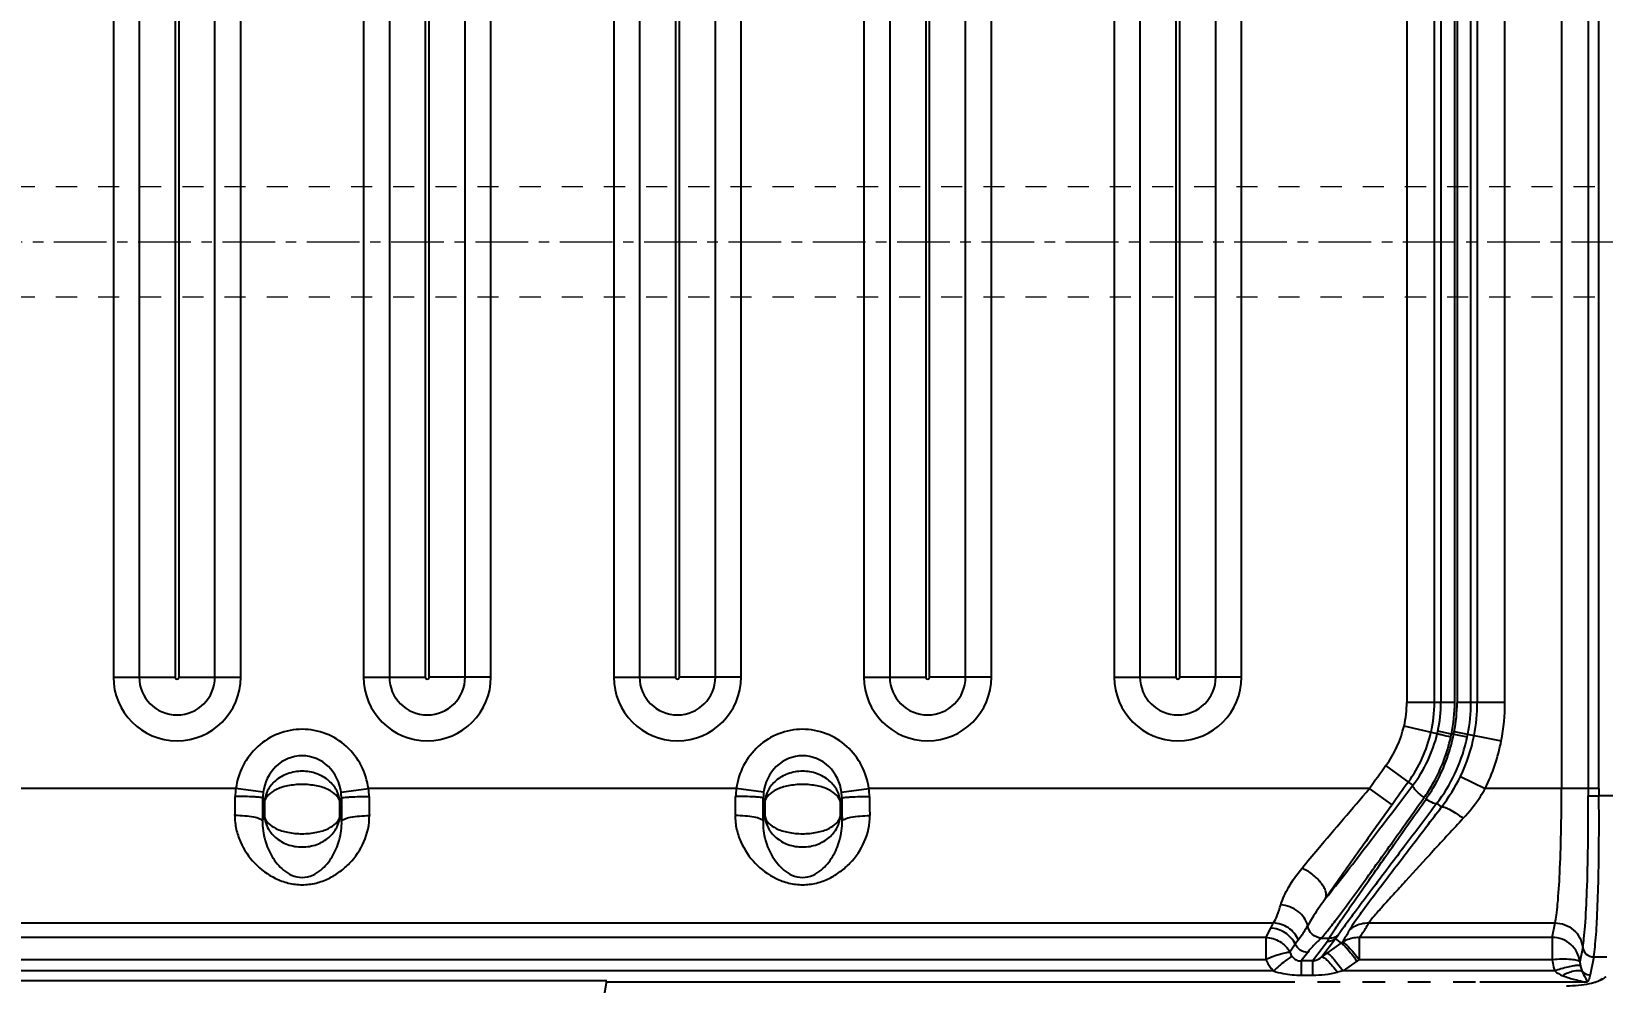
# Model space of a CAD drawing. Header units: millimetres. Extents: x 1572 to 4063, y -10865 to -3081.
# Drawn here: x 2668.5 to 2782.1, y -5954.5 to -5885.8 of the extents above; entities that cross this region are included whole.
import ezdxf

# ---------------------------------------------------------------- set-up
doc = ezdxf.new("R2010")
doc.units = ezdxf.units.MM
doc.header["$LTSCALE"] = 16.335
doc.header["$PDMODE"] = 3
doc.header["$PDSIZE"] = 0.3125
doc.linetypes.add('CENTER', pattern=[0.6, 0.375, -0.075, 0.075, -0.075])
doc.linetypes.add('HIDDEN', pattern=[0.2, 0.1, -0.1])
doc.layers.get('0').update_dxf_attribs({"linetype": 'CONTINUOUS'})
doc.layers.get('Defpoints').update_dxf_attribs({"linetype": 'CONTINUOUS'})
doc.layers.add('cool', color=153, linetype='HIDDEN', lineweight=9)
doc.layers.add('DEFAULT_2', color=8, linetype='HIDDEN')
doc.styles.get("Standard").update_dxf_attribs({"font": 'txt', "width": 0.8})
doc.dimstyles.new('ISO-25', dxfattribs={"dimtxt": 8, "dimasz": 6, "dimexe": 0, "dimexo": 0, "dimgap": 0, "dimtad": 1, "dimdsep": 46, "dimtxsty": 'Standard', "dimcen": 0, "dimclrd": 4, "dimclre": 4, "dimclrt": 6, "dimazin": 0, "dimtfac": 1, "dimtofl": 0, "dimtmove": 0, "dimatfit": 3, "dimfxl": 1, "dimarcsym": 0})

# ---------------------------------------------------------------- blocks, each defined once
blk = doc.blocks.new('147')
at = {"layer": 'cool', "ltscale": 0.932966}
for p, q in [((229.57, -3849.57), (-211.77, -3849.57)), ((229.57, -3857.57), (-211.77, -3857.57))]:
    blk.add_line(p, q, dxfattribs=at)
at = {"layer": 'cool', "color": 1, "linetype": 'CENTER', "ltscale": 0.621977}
blk.add_line((243.9, -3853.57), (-226.1, -3853.57), dxfattribs=at)
blk = doc.blocks.new('*D194')
at = {"color": 4, "lineweight": -2, "transparency": 16777216}
for p, q in [((2642.11, -5964.99), (2832.46, -5964.99)), ((2832.46, -5964.99), (2844.46, -5966.99)), ((2844.46, -5966.99), (2866.86, -5966.99))]:
    blk.add_line(p, q, dxfattribs=at)
at = {"layer": 'Defpoints', "color": 0, "transparency": 16777216}
for p in [(2615.71, -5857.99), (2642.11, -5964.99), (2856.46, -5966.99)]:
    blk.add_point(p, dxfattribs=at)
at = {"color": 6, "transparency": 16777216, "insert": (2861.66, -5963.99), "char_height": 6, "attachment_point": 5}
blk.add_mtext('107', dxfattribs=at)
blk = doc.blocks.new('*D195')
at = {"color": 4, "lineweight": -2, "transparency": 16777216}
blk.add_line((2802.82, -5982.99), (2867.66, -5982.99), dxfattribs=at)
at = {"layer": 'Defpoints', "color": 0, "transparency": 16777216}
for p in [(2615.71, -5857.99), (2802.82, -5982.99), (2856.46, -5982.99)]:
    blk.add_point(p, dxfattribs=at)
at = {"color": 6, "transparency": 16777216, "insert": (2862.06, -5979.99), "char_height": 6, "attachment_point": 5}
blk.add_mtext('125', dxfattribs=at)
blk = doc.blocks.new('*D196')
at = {"color": 4, "lineweight": -2, "transparency": 16777216}
blk.add_line((2829.51, -6017.99), (2866.86, -6017.99), dxfattribs=at)
at = {"layer": 'Defpoints', "color": 0, "transparency": 16777216}
for p in [(2615.71, -5857.99), (2829.51, -6017.99), (2856.46, -6017.99)]:
    blk.add_point(p, dxfattribs=at)
at = {"color": 6, "transparency": 16777216, "insert": (2861.66, -6014.99), "char_height": 6, "attachment_point": 5}
blk.add_mtext('160', dxfattribs=at)
blk = doc.blocks.new('*D199')
at = {"color": 4, "lineweight": -2, "transparency": 16777216}
blk.add_line((2697.71, -5969.39), (2697.71, -6061.81), dxfattribs=at)
at = {"layer": 'Defpoints', "color": 0, "transparency": 16777216}
for p in [(2615.71, -5857.99), (2697.71, -5969.39), (2697.71, -6053.81)]:
    blk.add_point(p, dxfattribs=at)
at = {"color": 6, "transparency": 16777216, "insert": (2694.71, -6057.81), "char_height": 6, "attachment_point": 5, "rotation": 90}
blk.add_mtext('82', dxfattribs=at)
blk = doc.blocks.new('*D200')
at = {"color": 4, "lineweight": -2, "transparency": 16777216}
blk.add_line((2765.71, -5967.89), (2765.71, -6064.21), dxfattribs=at)
at = {"layer": 'Defpoints', "color": 0, "transparency": 16777216}
for p in [(2615.71, -5857.99), (2765.71, -5967.89), (2765.71, -6053.81)]:
    blk.add_point(p, dxfattribs=at)
at = {"color": 6, "transparency": 16777216, "insert": (2762.71, -6059.01), "char_height": 6, "attachment_point": 5, "rotation": 90}
blk.add_mtext('150', dxfattribs=at)
blk = doc.blocks.new('*D201')
at = {"color": 4, "lineweight": -2, "transparency": 16777216}
blk.add_line((2820.71, -6014.88), (2820.71, -6065.81), dxfattribs=at)
at = {"layer": 'Defpoints', "color": 0, "transparency": 16777216}
for p in [(2615.71, -5857.99), (2820.71, -6014.88), (2820.71, -6053.81)]:
    blk.add_point(p, dxfattribs=at)
at = {"color": 6, "transparency": 16777216, "insert": (2817.71, -6059.81), "char_height": 6, "attachment_point": 5, "rotation": 90}
blk.add_mtext('205', dxfattribs=at)
blk = doc.blocks.new('*D267')
at = {"color": 4, "lineweight": -2, "transparency": 16777216}
for p, q in [((2832.78, -5963.49), (2844.78, -5957.64)), ((2844.78, -5957.64), (2873.58, -5957.64)), ((2770.11, -5963.49), (2832.78, -5963.49))]:
    blk.add_line(p, q, dxfattribs=at)
at = {"layer": 'Defpoints', "color": 0, "transparency": 16777216}
for p in [(2615.71, -5857.99), (2856.78, -5957.64), (2770.11, -5963.49)]:
    blk.add_point(p, dxfattribs=at)
at = {"color": 6, "transparency": 16777216, "insert": (2865.18, -5954.64), "char_height": 6, "attachment_point": 5}
blk.add_mtext('105.5', dxfattribs=at)
blk = doc.blocks.new('*D284')
at = {"color": 4, "lineweight": -2, "transparency": 16777216}
blk.add_line((2827.31, -5900.99), (2864.46, -5900.99), dxfattribs=at)
at = {"layer": 'Defpoints', "color": 0, "transparency": 16777216}
for p in [(2615.71, -5857.99), (2827.31, -5900.99), (2856.46, -5900.99)]:
    blk.add_point(p, dxfattribs=at)
at = {"color": 6, "transparency": 16777216, "insert": (2860.46, -5897.99), "char_height": 6, "attachment_point": 5}
blk.add_mtext('43', dxfattribs=at)
blk = doc.blocks.new('*D285')
at = {"color": 4, "lineweight": -2, "transparency": 16777216}
blk.add_line((2796.61, -5927.99), (2863.66, -5927.99), dxfattribs=at)
at = {"layer": 'Defpoints', "color": 0, "transparency": 16777216}
for p in [(2615.71, -5857.99), (2796.61, -5927.99), (2856.46, -5927.99)]:
    blk.add_point(p, dxfattribs=at)
at = {"color": 6, "transparency": 16777216, "insert": (2860.06, -5924.99), "char_height": 6, "attachment_point": 5}
blk.add_mtext('70', dxfattribs=at)
blk = doc.blocks.new('*D286')
at = {"color": 4, "lineweight": -2, "transparency": 16777216}
for p, q in [((2792.21, -5887.39), (2792.21, -6029.81)), ((2792.21, -6029.81), (2793.71, -6041.81)), ((2793.71, -6041.81), (2793.71, -6071.41))]:
    blk.add_line(p, q, dxfattribs=at)
at = {"layer": 'Defpoints', "color": 0, "transparency": 16777216}
for p in [(2615.71, -5857.99), (2792.21, -5887.39), (2793.71, -6053.81)]:
    blk.add_point(p, dxfattribs=at)
at = {"color": 6, "transparency": 16777216, "insert": (2790.71, -6062.61), "char_height": 6, "attachment_point": 5, "rotation": 90}
blk.add_mtext('176.5', dxfattribs=at)

msp = doc.modelspace()

# ---------------------------------------------------------------- linework, layer by layer
at = {"color": 7, "linetype": 'Continuous'}
for p, q in [((2674.415, -5788.732), (2674.415, -5932.447)), ((2676.279, -5788.732), (2676.279, -5932.447)), ((2678.877, -5788.732), (2678.877, -5932.447)), ((2679.164, -5932.447), (2679.164, -5788.732)), ((2681.762, -5932.447), (2681.762, -5788.732)), ((2683.627, -5932.447), (2683.627, -5788.732)), ((2692.505, -5788.732), (2692.505, -5932.447)), ((2694.369, -5788.732), (2694.369, -5932.447)), ((2696.967, -5788.732), (2696.967, -5932.447)), ((2697.254, -5932.447), (2697.254, -5788.732)), ((2699.852, -5932.447), (2699.852, -5788.732)), ((2701.717, -5932.447), (2701.717, -5788.732)), ((2710.595, -5788.732), (2710.595, -5932.447)), ((2712.459, -5788.732), (2712.459, -5932.447)), ((2715.057, -5788.732), (2715.057, -5932.447)), ((2715.344, -5932.447), (2715.344, -5788.732)), ((2717.942, -5932.447), (2717.942, -5788.732)), ((2719.807, -5932.447), (2719.807, -5788.732)), ((2728.685, -5788.732), (2728.685, -5932.447)), ((2730.549, -5788.732), (2730.549, -5932.447)), ((2733.147, -5788.732), (2733.147, -5932.447)), ((2733.434, -5932.447), (2733.434, -5788.732)), ((2736.032, -5932.447), (2736.032, -5788.732)), ((2737.897, -5932.447), (2737.897, -5788.732)), ((2746.775, -5788.732), (2746.775, -5932.447)), ((2748.639, -5788.732), (2748.639, -5932.447)), ((2751.237, -5788.732), (2751.237, -5932.447)), ((2751.524, -5932.447), (2751.524, -5788.732)), ((2754.122, -5932.447), (2754.122, -5788.732)), ((2755.987, -5932.447), (2755.987, -5788.732)), ((2779.121, -5792.451), (2779.121, -5940.514)), ((2781.047, -5792.451), (2781.047, -5940.514)), ((2781.818, -5940.514), (2781.818, -5792.451)), ((2767.931, -5793.757), (2767.931, -5934.276)), ((2769.933, -5934.276), (2769.933, -5793.757)), ((2770.396, -5793.757), (2770.396, -5934.276)), ((2771.397, -5934.276), (2771.397, -5793.757)), ((2771.565, -5793.757), (2771.565, -5934.276)), ((2772.566, -5934.276), (2772.566, -5793.757)), ((2773.029, -5793.757), (2773.029, -5934.276)), ((2775.031, -5934.276), (2775.031, -5793.757)), ((2674.415, -5932.447), (2678.877, -5932.447)), ((2679.164, -5932.447), (2683.627, -5932.447)), ((2692.505, -5932.447), (2696.967, -5932.447)), ((2701.717, -5932.447), (2697.254, -5932.447)), ((2710.595, -5932.447), (2715.057, -5932.447)), ((2719.807, -5932.447), (2715.344, -5932.447)), ((2728.685, -5932.447), (2733.147, -5932.447)), ((2737.897, -5932.447), (2733.434, -5932.447)), ((2746.775, -5932.447), (2751.237, -5932.447)), ((2755.987, -5932.447), (2751.524, -5932.447)), ((2771.397, -5934.276), (2767.931, -5934.276)), ((2775.031, -5934.276), (2771.565, -5934.276)), ((2770.132, -5936.551), (2767.732, -5935.989)), ((2771.154, -5936.57), (2770.175, -5936.36)), ((2771.362, -5936.394), (2774.764, -5937.054)), ((2771.326, -5936.57), (2771.154, -5936.57)), ((2771.326, -5936.57), (2772.306, -5936.777)), ((2768.373, -5940.267), (2766.426, -5938.854)), ((2771.806, -5939.635), (2773.605, -5940.514)), ((2683.273, -5940.514), (2656.678, -5940.514)), ((2685.252, -5940.78), (2683.273, -5940.514)), ((2690.88, -5940.78), (2692.858, -5940.514)), ((2719.453, -5940.514), (2692.858, -5940.514)), ((2721.432, -5940.78), (2719.453, -5940.514)), ((2727.06, -5940.78), (2729.038, -5940.514)), ((2765.232, -5940.514), (2729.038, -5940.514)), ((2766.863, -5941.676), (2765.232, -5940.514)), ((2781.818, -5940.514), (2773.605, -5940.514)), ((2781.049, -5941.043), (2781.82, -5941.034)), ((2782.882, -5941.034), (2781.818, -5941.034)), ((2685.334, -5941.474), (2685.229, -5941.19)), ((2685.334, -5941.474), (2685.334, -5942.515)), ((2690.903, -5941.19), (2690.797, -5941.474)), ((2690.797, -5942.515), (2690.797, -5941.474)), ((2721.514, -5941.474), (2721.409, -5941.19)), ((2721.514, -5941.474), (2721.514, -5942.515)), ((2727.083, -5941.19), (2726.977, -5941.474)), ((2726.977, -5942.515), (2726.977, -5941.474)), ((2770.444, -5941.84), (2770.111, -5941.576)), ((2685.21, -5942.848), (2685.334, -5942.515)), ((2690.797, -5942.515), (2690.921, -5942.848)), ((2721.39, -5942.848), (2721.514, -5942.515)), ((2726.977, -5942.515), (2727.101, -5942.848)), ((2473.123, -5950.222), (2758.288, -5950.222)), ((2765.187, -5950.222), (2778.652, -5950.222)), ((2778.448, -5951.266), (2778.652, -5950.222)), ((2757.734, -5951.266), (2473.677, -5951.266)), ((2757.734, -5951.266), (2757.734, -5952.859)), ((2759.868, -5951.762), (2759.487, -5952.341)), ((2760.767, -5952.356), (2760.302, -5952.973)), ((2761.115, -5952.973), (2762.197, -5951.538)), ((2761.742, -5951.315), (2762.341, -5951.315)), ((2762.768, -5951.377), (2761.786, -5952.68)), ((2762.178, -5952.401), (2763.184, -5951.69)), ((2762.768, -5951.377), (2763.184, -5951.69)), ((2778.448, -5951.266), (2764.498, -5951.266)), ((2764.498, -5951.266), (2764.498, -5952.859)), ((2778.448, -5951.266), (2778.448, -5952.859)), ((2780.648, -5951.981), (2780.444, -5953.026)), ((2473.677, -5952.859), (2757.734, -5952.859)), ((2761.115, -5952.973), (2760.302, -5952.973)), ((2760.303, -5952.973), (2760.302, -5953.995)), ((2761.115, -5952.973), (2761.115, -5953.995)), ((2764.327, -5952.986), (2763.321, -5953.697)), ((2764.498, -5952.859), (2778.448, -5952.859)), ((2781.447, -5952.683), (2781.194, -5953.978)), ((2781.447, -5952.683), (2782.387, -5952.683)), ((2758.298, -5953.697), (2473.114, -5953.697)), ((2710.1, -5954.422), (2623.812, -5954.422)), ((2709.07, -5960.267), (2710.1, -5954.422)), ((2710.088, -5954.493), (2758.206, -5954.493)), ((2760.302, -5953.995), (2761.115, -5953.995)), ((2778.627, -5953.697), (2763.321, -5953.697)), ((2773.206, -5954.493), (2780.981, -5954.493))]:
    msp.add_line(p, q, dxfattribs=at)
for centre, radius, start, end in [((2679.021, -5932.447), 4.606, 180, 360), ((2679.021, -5932.447), 2.741, 180, 0), ((2679.021, -5932.447), 0.144, 180, 0), ((2697.111, -5932.447), 4.606, 180, 360), ((2697.111, -5932.447), 2.741, 180, 0), ((2697.111, -5932.447), 0.144, 180, 0), ((2715.201, -5932.447), 4.606, 180, 360), ((2715.201, -5932.447), 2.741, 180, 0), ((2715.201, -5932.447), 0.144, 180, 0), ((2733.291, -5932.447), 4.606, 180, 360), ((2733.291, -5932.447), 2.741, 180, 0), ((2733.291, -5932.447), 0.144, 180, 0), ((2751.381, -5932.447), 4.606, 180, 360), ((2751.381, -5932.447), 2.741, 180, 0), ((2751.381, -5932.447), 0.144, 180, 0), ((2760.426, -5934.276), 7.505, 346.80674, 0), ((2760.426, -5934.276), 9.507, 346.80674, 0), ((2760.426, -5934.276), 9.97, 347.93168, 0), ((2760.426, -5934.276), 10.971, 347.93168, 360), ((2760.426, -5934.276), 11.139, 349.03572, 0), ((2760.426, -5934.276), 12.14, 349.03572, 0), ((2760.426, -5934.276), 12.603, 349.03572, 0), ((2760.426, -5934.276), 14.605, 349.03572, 360), ((2759.966, -5934.177), 9.977, 324.0844, 346.85611), ((2761.073, -5934.414), 9.307, 346.72659, 347.93157), ((2761.144, -5934.415), 10.407, 348.05197, 349.03589), ((2760.502, -5934.267), 9.897, 322.68328, 346.65635), ((2760.495, -5934.276), 12.073, 322.79803, 346.38529), ((2759.118, -5934.155), 12.444, 341.03186, 348.81141), ((2759.661, -5934.276), 11.72, 347.59012, 348.71487), ((2761.109, -5934.404), 11.908, 333.94298, 349.01685), ((2760.536, -5934.285), 12.03, 346.37888, 347.4724), ((2760.58, -5934.295), 11.985, 347.47268, 348.04875), ((2761.144, -5934.415), 11.408, 348.05197, 349.0359), ((2761.11, -5934.404), 13.909, 333.94337, 349.01961), ((2954.232, -6075.159), 232.057, 144.02873, 144.53376), ((2760.008, -5933.87), 13.131, 322.62954, 333.96), ((2686.894, -5941.102), 3.668, 170.78524, 179.62607), ((2688.609, -5941.174), 3.38, 173.3061, 180.26867), ((2687.52, -5941.175), 3.383, 359.73438, 6.6916), ((2689.236, -5941.102), 3.669, 0.37559, 9.2131), ((2723.074, -5941.102), 3.668, 170.78524, 179.62607), ((2724.789, -5941.174), 3.38, 173.3061, 180.26867), ((2723.7, -5941.175), 3.383, 359.73438, 6.6916), ((2725.416, -5941.102), 3.669, 0.37559, 9.2131), ((2957.293, -6077.414), 233.856, 144.02212, 144.51894), ((2829.17, -5940.512), 48.123, 180.00246, 180.63193), ((2829.168, -5940.512), 47.351, 180.00249, 180.63196), ((2589.978, -5940.534), 93.25, 358.81693, 359.66604), ((2551.053, -5940.539), 134.177, 359.01385, 359.72197), ((2825.087, -5940.539), 134.186, 180.27806, 180.98612), ((2786.16, -5940.534), 93.257, 180.33394, 181.18298), ((2626.158, -5940.534), 93.25, 358.81693, 359.66604), ((2587.233, -5940.539), 134.177, 359.01385, 359.72197), ((2861.267, -5940.539), 134.186, 180.27806, 180.98612), ((2822.34, -5940.534), 93.257, 180.33394, 181.18298), ((2759.729, -5934.452), 11.593, 324.64036, 325.27439), ((2759.877, -5934.602), 11.563, 324.7986, 325.47844), ((2823.111, -5983.675), 72.969, 153.04362, 153.63158), ((2761.218, -5948.946), 3.375, 305.61632, 307.88069), ((2760.453, -5951.643), 2.978, 204.08655, 217.23556), ((2760.376, -5951.699), 2.883, 217.28333, 223.8788), ((2818.894, -6032.545), 98.182, 125.28586, 125.56645), ((2761.279, -5948.686), 5.27, 305.33542, 307.65553), ((2781.687, -5952.609), 3.248, 184.41325, 194.55597), ((2781.617, -5952.626), 3.176, 194.5661, 199.70382), ((2803.52, -6124.105), 175.085, 103.27322, 103.405), ((2782.344, -5964.398), 11.328, 106.7514, 109.15473), ((2781.813, -5946.969), 7.57, 258.66071, 263.69471)]:
    msp.add_arc(centre, radius, start, end, dxfattribs=at)
for points, knots in [([(2692.858, -5940.514), (2692.78, -5939.937), (2692.422, -5938.801), (2691.337, -5937.389), (2689.82, -5936.448), (2688.066, -5936.115), (2686.311, -5936.448), (2684.795, -5937.389), (2683.709, -5938.801), (2683.351, -5939.937), (2683.273, -5940.514)], [0, 0, 0, 0, 0.125044, 0.2500445, 0.3750406, 0.5000226, 0.6249987, 0.7499874, 0.8749709, 1, 1, 1, 1]), ([(2729.038, -5940.514), (2728.96, -5939.937), (2728.602, -5938.801), (2727.517, -5937.389), (2726, -5936.448), (2724.246, -5936.115), (2722.491, -5936.448), (2720.975, -5937.389), (2719.889, -5938.801), (2719.531, -5939.937), (2719.453, -5940.514)], [0, 0, 0, 0, 0.125044, 0.2500445, 0.3750406, 0.5000226, 0.6249987, 0.7499874, 0.8749709, 1, 1, 1, 1]), ([(2769.257, -5941.056), (2769.476, -5940.74), (2770.298, -5939.42), (2770.856, -5937.937), (2771.107, -5936.795)], [0, 0, 0, 0, 0.2471473, 1, 1, 1, 1]), ([(2771.107, -5936.795), (2770.883, -5936.742), (2770.586, -5936.674), (2770.264, -5936.586), (2770.161, -5936.563), (2770.132, -5936.551)], [0, 0, 0, 0, 0.6878946, 0.9068263, 1, 1, 1, 1]), ([(2690.88, -5940.78), (2690.799, -5940.091), (2690.162, -5938.723), (2688.066, -5937.847), (2685.969, -5938.723), (2685.332, -5940.091), (2685.252, -5940.78)], [0, 0, 0, 0, 0.2520719, 0.499998, 0.7479241, 1, 1, 1, 1]), ([(2727.06, -5940.78), (2726.979, -5940.091), (2726.342, -5938.723), (2724.246, -5937.847), (2722.149, -5938.723), (2721.512, -5940.091), (2721.432, -5940.78)], [0, 0, 0, 0, 0.2520719, 0.499998, 0.7479241, 1, 1, 1, 1]), ([(2769.404, -5941.155), (2769.559, -5940.93), (2770.152, -5939.999), (2770.617, -5938.986), (2770.887, -5938.2)], [0, 0, 0, 0, 0.2469763, 1, 1, 1, 1]), ([(2690.797, -5941.474), (2690.776, -5941.192), (2690.607, -5940.608), (2690.007, -5939.877), (2689.12, -5939.375), (2688.065, -5939.196), (2687.01, -5939.376), (2686.124, -5939.878), (2685.525, -5940.609), (2685.355, -5941.192), (2685.334, -5941.474)], [0, 0, 0, 0, 0.1106501, 0.2297623, 0.3605063, 0.5001503, 0.6397285, 0.7704222, 0.8894202, 1, 1, 1, 1]), ([(2726.977, -5941.474), (2726.956, -5941.192), (2726.787, -5940.608), (2726.187, -5939.877), (2725.3, -5939.375), (2724.245, -5939.196), (2723.19, -5939.376), (2722.304, -5939.878), (2721.705, -5940.609), (2721.535, -5941.192), (2721.514, -5941.474)], [0, 0, 0, 0, 0.1106501, 0.2297623, 0.3605063, 0.5001503, 0.6397285, 0.7704222, 0.8894202, 1, 1, 1, 1]), ([(2690.797, -5941.474), (2690.729, -5941.081), (2690.066, -5940.571), (2689.079, -5940.28), (2688.066, -5940.176), (2687.053, -5940.28), (2686.066, -5940.571), (2685.403, -5941.081), (2685.334, -5941.474)], [0, 0, 0, 0, 0.1894105, 0.3331197, 0.4999134, 0.6667395, 0.8105152, 1, 1, 1, 1]), ([(2726.977, -5941.474), (2726.909, -5941.081), (2726.246, -5940.571), (2725.259, -5940.28), (2724.246, -5940.176), (2723.233, -5940.28), (2722.246, -5940.571), (2721.583, -5941.081), (2721.514, -5941.474)], [0, 0, 0, 0, 0.1894105, 0.3331197, 0.4999134, 0.6667395, 0.8105152, 1, 1, 1, 1]), ([(2760.357, -5946.257), (2760.733, -5945.802), (2762.346, -5943.876), (2763.984, -5941.974), (2765.232, -5940.514)], [0, 0, 0, 0, 0.2354288, 1, 1, 1, 1]), ([(2762.06, -5948.459), (2763.013, -5947.277), (2765.115, -5944.544), (2767.206, -5941.803), (2768.373, -5940.267)], [0, 0, 0, 0, 0.440301, 1, 1, 1, 1]), ([(2769.184, -5941.161), (2769.067, -5941.081), (2768.852, -5940.911), (2768.581, -5940.658), (2768.422, -5940.452), (2768.36, -5940.311), (2768.373, -5940.267)], [0, 0, 0, 0, 0.3447751, 0.6676168, 0.8877657, 1, 1, 1, 1]), ([(2772.013, -5942.656), (2772.465, -5942.166), (2773.02, -5941.463), (2773.492, -5940.707), (2773.605, -5940.514)], [0, 0, 0, 0, 0.7487287, 1, 1, 1, 1]), ([(2778.652, -5950.222), (2778.695, -5950.039), (2778.765, -5949.587), (2778.894, -5948.392), (2779.012, -5946.417), (2779.1, -5943.632), (2779.121, -5941.591), (2779.121, -5940.514)], [0, 0, 0, 0, 0.0579714, 0.1406727, 0.3706613, 0.6678245, 1, 1, 1, 1]), ([(2781.563, -5951.762), (2781.622, -5951.133), (2781.71, -5949.653), (2781.83, -5946.077), (2781.842, -5943.13), (2781.82, -5941.034)], [0, 0, 0, 0, 0.1764609, 0.414225, 1, 1, 1, 1]), ([(2685.229, -5941.19), (2685.21, -5941.178), (2685.142, -5941.167), (2685.013, -5941.146), (2684.819, -5941.129), (2684.453, -5941.104), (2683.915, -5941.086), (2683.462, -5941.079), (2683.226, -5941.078)], [0, 0, 0, 0, 0.0334406, 0.0995097, 0.1968572, 0.3238146, 0.6480197, 1, 1, 1, 1]), ([(2690.903, -5941.19), (2690.922, -5941.178), (2690.99, -5941.167), (2691.118, -5941.146), (2691.313, -5941.129), (2691.679, -5941.104), (2692.217, -5941.086), (2692.67, -5941.079), (2692.905, -5941.078)], [0, 0, 0, 0, 0.0334288, 0.0994737, 0.1967945, 0.323733, 0.6479484, 1, 1, 1, 1]), ([(2721.409, -5941.19), (2721.39, -5941.178), (2721.322, -5941.167), (2721.193, -5941.146), (2720.999, -5941.129), (2720.633, -5941.104), (2720.095, -5941.086), (2719.642, -5941.079), (2719.406, -5941.078)], [0, 0, 0, 0, 0.0334406, 0.0995097, 0.1968572, 0.3238146, 0.6480197, 1, 1, 1, 1]), ([(2727.083, -5941.19), (2727.102, -5941.178), (2727.17, -5941.167), (2727.298, -5941.146), (2727.493, -5941.129), (2727.859, -5941.104), (2728.397, -5941.086), (2728.85, -5941.079), (2729.085, -5941.078)], [0, 0, 0, 0, 0.0334288, 0.0994737, 0.1967945, 0.323733, 0.6479484, 1, 1, 1, 1]), ([(2761.742, -5951.315), (2761.922, -5951.126), (2762.321, -5950.645), (2763.296, -5949.376), (2764.804, -5947.302), (2766.886, -5944.397), (2768.389, -5942.281), (2769.184, -5941.161)], [0, 0, 0, 0, 0.0621783, 0.1485496, 0.3815453, 0.6728839, 1, 1, 1, 1]), ([(2766.863, -5941.676), (2766.029, -5942.842), (2764.423, -5945.099), (2762.821, -5947.359), (2762.06, -5948.459)], [0, 0, 0, 0, 0.5173869, 1, 1, 1, 1]), ([(2762.341, -5951.315), (2762.451, -5951.111), (2762.77, -5950.629), (2763.339, -5949.79), (2764.081, -5948.726), (2765.314, -5946.962), (2767.078, -5944.455), (2768.548, -5942.371), (2769.326, -5941.267)], [0, 0, 0, 0, 0.0569719, 0.1413608, 0.2486857, 0.3747908, 0.6690091, 1, 1, 1, 1]), ([(2770.111, -5941.576), (2769.33, -5942.608), (2767.854, -5944.561), (2765.822, -5947.257), (2764.363, -5949.199), (2763.458, -5950.419), (2763.114, -5950.899), (2762.979, -5951.104)], [0, 0, 0, 0, 0.3260723, 0.6170226, 0.8511742, 0.9380987, 1, 1, 1, 1]), ([(2763.799, -5950.719), (2763.91, -5950.524), (2764.212, -5950.065), (2765.052, -5948.905), (2766.435, -5947.083), (2768.343, -5944.578), (2769.722, -5942.78), (2770.444, -5941.84)], [0, 0, 0, 0, 0.0607977, 0.1482906, 0.3873342, 0.6794227, 1, 1, 1, 1]), ([(2769.326, -5941.267), (2769.479, -5941.371), (2769.698, -5941.504), (2769.965, -5941.592), (2770.079, -5941.597), (2770.111, -5941.576)], [0, 0, 0, 0, 0.6423458, 0.8676503, 1, 1, 1, 1]), ([(2770.444, -5941.84), (2770.467, -5941.83), (2770.536, -5941.829), (2770.726, -5941.874), (2771.054, -5942.028), (2771.509, -5942.301), (2771.841, -5942.53), (2772.013, -5942.656)], [0, 0, 0, 0, 0.0425782, 0.1103581, 0.3273258, 0.6425677, 1, 1, 1, 1]), ([(2780.648, -5951.981), (2780.689, -5951.775), (2780.754, -5951.268), (2780.874, -5949.926), (2780.98, -5947.706), (2781.051, -5944.566), (2781.057, -5942.262), (2781.049, -5941.043)], [0, 0, 0, 0, 0.0575952, 0.1398244, 0.3689383, 0.6660661, 1, 1, 1, 1]), ([(2683.208, -5942.459), (2683.19, -5942.788), (2683.266, -5943.445), (2683.671, -5944.657), (2684.566, -5945.982), (2685.855, -5946.932), (2687.066, -5947.381), (2688.069, -5947.501), (2689.07, -5947.378), (2689.992, -5947.039), (2690.805, -5946.541), (2691.743, -5945.717), (2692.652, -5944.391), (2692.94, -5943.106), (2692.924, -5942.459)], [0, 0, 0, 0, 0.0644292, 0.1275638, 0.2491458, 0.3706853, 0.4343489, 0.5003486, 0.5662895, 0.6298656, 0.6912756, 0.7517373, 0.8733385, 1, 1, 1, 1]), ([(2685.21, -5942.848), (2685.198, -5942.82), (2685.133, -5942.765), (2684.922, -5942.663), (2684.505, -5942.562), (2683.9, -5942.488), (2683.444, -5942.463), (2683.208, -5942.459)], [0, 0, 0, 0, 0.0449763, 0.1164087, 0.3412872, 0.6581736, 1, 1, 1, 1]), ([(2685.21, -5942.848), (2685.19, -5943.32), (2685.314, -5944.233), (2685.762, -5945.267), (2686.258, -5945.966), (2686.718, -5946.432), (2687.312, -5946.822), (2688.067, -5947), (2688.821, -5946.821), (2689.414, -5946.432), (2689.874, -5945.966), (2690.37, -5945.266), (2690.818, -5944.233), (2690.942, -5943.32), (2690.921, -5942.849)], [0, 0, 0, 0, 0.1299593, 0.2487908, 0.3066327, 0.3653369, 0.4282164, 0.5001307, 0.5719609, 0.6347555, 0.6934539, 0.7512705, 0.8700796, 1, 1, 1, 1]), ([(2685.334, -5942.515), (2685.355, -5942.798), (2685.525, -5943.381), (2686.125, -5944.112), (2687.011, -5944.615), (2688.067, -5944.794), (2689.122, -5944.614), (2690.008, -5944.111), (2690.607, -5943.381), (2690.776, -5942.798), (2690.797, -5942.515)], [0, 0, 0, 0, 0.1106762, 0.2297924, 0.3605362, 0.5001543, 0.6397154, 0.7704044, 0.8894034, 1, 1, 1, 1]), ([(2685.334, -5942.515), (2685.405, -5942.907), (2686.065, -5943.418), (2687.053, -5943.71), (2688.066, -5943.813), (2689.079, -5943.71), (2690.067, -5943.418), (2690.726, -5942.907), (2690.797, -5942.515)], [0, 0, 0, 0, 0.1893117, 0.3330637, 0.499998, 0.6669331, 0.8106856, 1, 1, 1, 1]), ([(2690.921, -5942.849), (2690.934, -5942.82), (2690.999, -5942.765), (2691.21, -5942.663), (2691.627, -5942.562), (2692.232, -5942.488), (2692.687, -5942.463), (2692.924, -5942.46)], [0, 0, 0, 0, 0.0449831, 0.1164201, 0.3413026, 0.6581853, 1, 1, 1, 1]), ([(2719.388, -5942.459), (2719.37, -5942.788), (2719.446, -5943.445), (2719.851, -5944.657), (2720.746, -5945.982), (2722.035, -5946.932), (2723.246, -5947.381), (2724.249, -5947.501), (2725.25, -5947.378), (2726.172, -5947.039), (2726.985, -5946.541), (2727.923, -5945.717), (2728.832, -5944.391), (2729.12, -5943.106), (2729.104, -5942.459)], [0, 0, 0, 0, 0.0644292, 0.1275638, 0.2491458, 0.3706853, 0.4343489, 0.5003486, 0.5662895, 0.6298656, 0.6912756, 0.7517373, 0.8733385, 1, 1, 1, 1]), ([(2721.39, -5942.848), (2721.378, -5942.82), (2721.313, -5942.765), (2721.102, -5942.663), (2720.685, -5942.562), (2720.08, -5942.488), (2719.624, -5942.463), (2719.388, -5942.459)], [0, 0, 0, 0, 0.0449763, 0.1164087, 0.3412872, 0.6581736, 1, 1, 1, 1]), ([(2721.39, -5942.848), (2721.37, -5943.32), (2721.494, -5944.233), (2721.942, -5945.267), (2722.438, -5945.966), (2722.898, -5946.432), (2723.492, -5946.822), (2724.247, -5947), (2725.001, -5946.821), (2725.594, -5946.432), (2726.054, -5945.966), (2726.55, -5945.266), (2726.998, -5944.233), (2727.122, -5943.32), (2727.101, -5942.849)], [0, 0, 0, 0, 0.1299593, 0.2487908, 0.3066327, 0.3653369, 0.4282164, 0.5001307, 0.5719609, 0.6347555, 0.6934539, 0.7512705, 0.8700796, 1, 1, 1, 1]), ([(2721.514, -5942.515), (2721.535, -5942.798), (2721.705, -5943.381), (2722.305, -5944.112), (2723.191, -5944.615), (2724.247, -5944.794), (2725.302, -5944.614), (2726.188, -5944.111), (2726.787, -5943.381), (2726.956, -5942.798), (2726.977, -5942.515)], [0, 0, 0, 0, 0.1106762, 0.2297924, 0.3605362, 0.5001543, 0.6397154, 0.7704044, 0.8894034, 1, 1, 1, 1]), ([(2721.514, -5942.515), (2721.585, -5942.907), (2722.245, -5943.418), (2723.233, -5943.71), (2724.246, -5943.813), (2725.259, -5943.71), (2726.247, -5943.418), (2726.906, -5942.907), (2726.977, -5942.515)], [0, 0, 0, 0, 0.1893117, 0.3330637, 0.499998, 0.6669331, 0.8106856, 1, 1, 1, 1]), ([(2727.101, -5942.849), (2727.114, -5942.82), (2727.179, -5942.765), (2727.39, -5942.663), (2727.807, -5942.562), (2728.412, -5942.488), (2728.867, -5942.463), (2729.104, -5942.46)], [0, 0, 0, 0, 0.0449831, 0.1164201, 0.3413026, 0.6581853, 1, 1, 1, 1]), ([(2772.013, -5942.656), (2771.286, -5943.444), (2769.895, -5944.955), (2768.214, -5946.79), (2767.003, -5948.119), (2766.249, -5948.956), (2765.648, -5949.637), (2765.31, -5950.043), (2765.187, -5950.222)], [0, 0, 0, 0, 0.3156154, 0.6044826, 0.7326417, 0.8448162, 0.9360451, 1, 1, 1, 1]), ([(2758.819, -5948.909), (2758.96, -5948.475), (2759.403, -5947.54), (2759.994, -5946.696), (2760.357, -5946.257)], [0, 0, 0, 0, 0.4451588, 1, 1, 1, 1]), ([(2762.06, -5948.459), (2762.123, -5948.311), (2762.107, -5948.013), (2761.946, -5947.642), (2761.642, -5947.181), (2761.114, -5946.683), (2760.612, -5946.376), (2760.357, -5946.257)], [0, 0, 0, 0, 0.1616211, 0.2755289, 0.4104681, 0.7152902, 1, 1, 1, 1]), ([(2758.288, -5950.222), (2758.409, -5950.062), (2758.597, -5949.618), (2758.734, -5949.169), (2758.818, -5948.909)], [0, 0, 0, 0, 0.4232243, 1, 1, 1, 1]), ([(2760.768, -5950.417), (2760.674, -5950.016), (2760.259, -5949.442), (2759.489, -5949.035), (2759.041, -5948.927), (2758.818, -5948.909)], [0, 0, 0, 0, 0.4754902, 0.7425307, 1, 1, 1, 1]), ([(2762.06, -5948.459), (2761.919, -5948.646), (2761.458, -5949.279), (2761.035, -5949.94), (2760.768, -5950.417)], [0, 0, 0, 0, 0.3002976, 1, 1, 1, 1]), ([(2759.868, -5951.762), (2759.707, -5951.429), (2759.188, -5950.843), (2758.441, -5950.61), (2758.07, -5950.597)], [0, 0, 0, 0, 0.4987923, 1, 1, 1, 1]), ([(2760.1, -5951.448), (2759.945, -5951.103), (2759.428, -5950.489), (2758.667, -5950.238), (2758.288, -5950.222)], [0, 0, 0, 0, 0.4995884, 1, 1, 1, 1]), ([(2760.768, -5950.417), (2760.711, -5950.516), (2760.505, -5950.87), (2760.283, -5951.217), (2760.1, -5951.448)], [0, 0, 0, 0, 0.2784389, 1, 1, 1, 1]), ([(2761.742, -5951.315), (2761.508, -5951.305), (2761.034, -5951.107), (2760.798, -5950.651), (2760.768, -5950.417)], [0, 0, 0, 0, 0.499235, 1, 1, 1, 1]), ([(2762.341, -5951.315), (2762.4, -5951.317), (2762.626, -5951.301), (2762.848, -5951.208), (2762.979, -5951.104)], [0, 0, 0, 0, 0.2611485, 1, 1, 1, 1]), ([(2762.979, -5951.104), (2762.965, -5951.126), (2762.9, -5951.221), (2762.829, -5951.312), (2762.768, -5951.377)], [0, 0, 0, 0, 0.225866, 1, 1, 1, 1]), ([(2763.29, -5951.61), (2763.332, -5951.543), (2763.508, -5951.25), (2763.675, -5950.952), (2763.799, -5950.719)], [0, 0, 0, 0, 0.2294511, 1, 1, 1, 1]), ([(2763.29, -5951.61), (2763.375, -5951.55), (2763.742, -5951.337), (2764.18, -5951.249), (2764.498, -5951.266)], [0, 0, 0, 0, 0.2453767, 1, 1, 1, 1]), ([(2763.799, -5950.719), (2763.894, -5950.633), (2764.299, -5950.34), (2764.817, -5950.207), (2765.187, -5950.222)], [0, 0, 0, 0, 0.2567983, 1, 1, 1, 1]), ([(2764.498, -5951.266), (2764.566, -5951.182), (2764.815, -5950.846), (2765.033, -5950.489), (2765.187, -5950.222)], [0, 0, 0, 0, 0.2596563, 1, 1, 1, 1]), ([(2778.652, -5950.222), (2778.889, -5950.225), (2779.376, -5950.326), (2780.219, -5950.804), (2780.596, -5951.515), (2780.648, -5951.981)], [0, 0, 0, 0, 0.2480888, 0.5088978, 1, 1, 1, 1]), ([(2757.734, -5951.266), (2758.09, -5951.278), (2758.804, -5951.492), (2759.318, -5952.032), (2759.487, -5952.341)], [0, 0, 0, 0, 0.5027201, 1, 1, 1, 1]), ([(2757.734, -5952.859), (2757.918, -5952.779), (2758.277, -5952.634), (2758.777, -5952.459), (2759.174, -5952.361), (2759.403, -5952.328), (2759.487, -5952.341)], [0, 0, 0, 0, 0.3277094, 0.6306006, 0.8613634, 1, 1, 1, 1]), ([(2760.1, -5951.448), (2760.038, -5951.525), (2759.958, -5951.628), (2759.885, -5951.736), (2759.868, -5951.762)], [0, 0, 0, 0, 0.7594269, 1, 1, 1, 1]), ([(2760.767, -5952.356), (2760.58, -5952.35), (2760.204, -5952.231), (2759.947, -5951.931), (2759.868, -5951.762)], [0, 0, 0, 0, 0.4994361, 1, 1, 1, 1]), ([(2761.742, -5951.315), (2761.654, -5951.402), (2761.314, -5951.734), (2760.978, -5952.076), (2760.767, -5952.356)], [0, 0, 0, 0, 0.2606269, 1, 1, 1, 1]), ([(2763.184, -5951.69), (2763.205, -5951.691), (2763.257, -5951.725), (2763.345, -5951.796), (2763.463, -5951.913), (2763.673, -5952.142), (2763.966, -5952.504), (2764.204, -5952.817), (2764.327, -5952.986)], [0, 0, 0, 0, 0.036368, 0.1021349, 0.197392, 0.3212369, 0.6402667, 1, 1, 1, 1]), ([(2763.29, -5951.61), (2763.312, -5951.61), (2763.368, -5951.641), (2763.46, -5951.708), (2763.585, -5951.82), (2763.806, -5952.041), (2764.117, -5952.391), (2764.368, -5952.695), (2764.498, -5952.859)], [0, 0, 0, 0, 0.036987, 0.1031446, 0.1986379, 0.322568, 0.6412788, 1, 1, 1, 1]), ([(2780.444, -5953.026), (2780.392, -5952.56), (2779.904, -5951.632), (2778.927, -5951.272), (2778.448, -5951.266)], [0, 0, 0, 0, 0.4947416, 1, 1, 1, 1]), ([(2780.648, -5951.981), (2780.67, -5952.167), (2780.864, -5952.539), (2781.256, -5952.681), (2781.447, -5952.683)], [0, 0, 0, 0, 0.4947234, 1, 1, 1, 1]), ([(2781.447, -5952.683), (2781.458, -5952.623), (2781.507, -5952.317), (2781.54, -5952.009), (2781.563, -5951.762)], [0, 0, 0, 0, 0.198793, 1, 1, 1, 1]), ([(2759.652, -5952.652), (2759.575, -5952.678), (2759.391, -5952.79), (2758.929, -5953.123), (2758.56, -5953.452), (2758.298, -5953.697)], [0, 0, 0, 0, 0.1411686, 0.3715431, 1, 1, 1, 1]), ([(2759.652, -5952.652), (2759.727, -5952.745), (2759.913, -5952.922), (2760.173, -5952.981), (2760.302, -5952.973)], [0, 0, 0, 0, 0.4805703, 1, 1, 1, 1]), ([(2761.115, -5952.973), (2761.173, -5952.969), (2761.417, -5952.927), (2761.639, -5952.798), (2761.786, -5952.68)], [0, 0, 0, 0, 0.2341209, 1, 1, 1, 1]), ([(2761.786, -5952.68), (2761.809, -5952.677), (2761.871, -5952.696), (2762.023, -5952.787), (2762.265, -5953.007), (2762.586, -5953.359), (2762.813, -5953.639), (2762.93, -5953.79)], [0, 0, 0, 0, 0.0435447, 0.112924, 0.3321204, 0.6449389, 1, 1, 1, 1]), ([(2762.178, -5952.401), (2762.199, -5952.403), (2762.252, -5952.437), (2762.339, -5952.507), (2762.458, -5952.624), (2762.668, -5952.854), (2762.961, -5953.216), (2763.199, -5953.529), (2763.321, -5953.697)], [0, 0, 0, 0, 0.0363924, 0.1022035, 0.1975083, 0.3213878, 0.6404019, 1, 1, 1, 1]), ([(2778.448, -5952.859), (2778.682, -5952.841), (2779.133, -5952.822), (2779.734, -5952.833), (2780.15, -5952.885), (2780.363, -5952.957), (2780.43, -5953.001), (2780.444, -5953.026)], [0, 0, 0, 0, 0.3465205, 0.6654557, 0.8888065, 0.9580725, 1, 1, 1, 1]), ([(2780.482, -5953.33), (2780.431, -5953.302), (2780.26, -5953.298), (2779.96, -5953.327), (2779.547, -5953.417), (2779.243, -5953.501), (2779.079, -5953.551)], [0, 0, 0, 0, 0.1223467, 0.3384375, 0.64081, 1, 1, 1, 1]), ([(2780.482, -5953.33), (2780.491, -5953.366), (2780.528, -5953.505), (2780.578, -5953.64), (2780.62, -5953.737)], [0, 0, 0, 0, 0.2611258, 1, 1, 1, 1]), ([(2780.62, -5953.737), (2780.432, -5953.655), (2779.896, -5953.699), (2779.443, -5953.898), (2779.185, -5954.04)], [0, 0, 0, 0, 0.4106303, 1, 1, 1, 1]), ([(2780.324, -5954.391), (2780.03, -5954.332), (2779.644, -5954.229), (2779.275, -5954.08), (2779.185, -5954.04)], [0, 0, 0, 0, 0.7539887, 1, 1, 1, 1]), ([(2779.469, -5954.764), (2779.765, -5954.764), (2780.326, -5954.739), (2781.09, -5954.633), (2781.674, -5954.475), (2781.993, -5954.315), (2782.087, -5954.215)], [0, 0, 0, 0, 0.3277627, 0.6198207, 0.8485892, 1, 1, 1, 1]), ([(2780.62, -5953.737), (2780.679, -5953.886), (2780.782, -5954.087), (2780.908, -5954.336), (2780.963, -5954.442), (2780.981, -5954.493)], [0, 0, 0, 0, 0.5741717, 0.8059221, 1, 1, 1, 1]), ([(2782.028, -5954.335), (2781.987, -5954.357), (2781.797, -5954.45), (2781.595, -5954.514), (2781.437, -5954.555)], [0, 0, 0, 0, 0.225312, 1, 1, 1, 1]), ([(2782.32, -5954.116), (2782.3, -5954.137), (2782.214, -5954.223), (2782.11, -5954.29), (2782.028, -5954.335)], [0, 0, 0, 0, 0.2344966, 1, 1, 1, 1])]:
    msp.add_open_spline(points, degree=3, knots=knots, dxfattribs=at)
for points in [[(2766.426, -5938.854), (2767.042, -5938.004), (2767.493, -5937.011), (2767.732, -5935.989)], [(2758.288, -5950.222), (2758.211, -5950.344), (2758.136, -5950.468), (2758.07, -5950.597)], [(2759.487, -5952.341), (2759.522, -5952.453), (2759.578, -5952.561), (2759.652, -5952.652)], [(2762.197, -5951.538), (2762.25, -5951.467), (2762.296, -5951.392), (2762.341, -5951.315)], [(2762.197, -5951.538), (2762.395, -5951.544), (2762.604, -5951.486), (2762.768, -5951.377)], [(2780.444, -5953.026), (2780.446, -5953.128), (2780.458, -5953.231), (2780.482, -5953.33)], [(2758.298, -5953.697), (2758.526, -5953.771), (2758.758, -5953.833), (2758.994, -5953.879)], [(2758.994, -5953.879), (2759.424, -5953.962), (2759.864, -5953.996), (2760.302, -5953.995)], [(2761.115, -5953.995), (2761.724, -5953.995), (2762.337, -5953.931), (2762.93, -5953.79)], [(2778.627, -5953.697), (2778.787, -5953.846), (2778.985, -5953.952), (2779.185, -5954.04)], [(2780.62, -5953.737), (2780.719, -5953.836), (2780.849, -5953.908), (2780.984, -5953.946)], [(2781.086, -5954.33), (2781.057, -5954.388), (2781.022, -5954.444), (2780.981, -5954.493)], [(2780.984, -5953.946), (2781.052, -5953.965), (2781.123, -5953.977), (2781.194, -5953.978)], [(2781.194, -5953.978), (2781.17, -5954.098), (2781.139, -5954.22), (2781.086, -5954.33)]]:
    msp.add_open_spline(points, degree=3, dxfattribs=at)
at = {"layer": 'DEFAULT_2', "color": 8, "linetype": 'HIDDEN'}
msp.add_line((2758.206, -5954.493), (2773.206, -5954.493), dxfattribs=at)

# ---------------------------------------------------------------- block references
msp.add_blockref('147', (2606.81, -2047.424))

# ---------------------------------------------------------------- dimensions: what is measured, and where the dimension line sits
for feature_location, offset, dtype, picture, middle in [((2642.105, -5964.99), (214.356, -2), 0, '*D194', (2861.662, -5963.99)), ((2802.821, -5982.99), (53.641, 0), 0, '*D195', (2862.062, -5979.99)), ((2829.506, -6017.99), (26.956, 0), 0, '*D196', (2861.662, -6014.99)), ((2697.705, -5969.39), (0, -84.416), 1, '*D199', (2694.705, -6057.806)), ((2765.706, -5967.89), (0, -85.916), 1, '*D200', (2762.706, -6059.006)), ((2820.706, -6014.884), (0, -38.922), 1, '*D201', (2817.706, -6059.806)), ((2770.106, -5963.49), (86.679, 5.85), 0, '*D267', (2865.185, -5954.639)), ((2827.313, -5900.99), (29.149, 0), 0, '*D284', (2860.462, -5897.99)), ((2796.606, -5927.99), (59.856, 0), 0, '*D285', (2860.062, -5924.99)), ((2792.206, -5887.39), (1.5, -166.416), 1, '*D286', (2790.706, -6062.606))]:
    dim = msp.add_ordinate_dim(feature_location=feature_location, offset=offset, dtype=dtype, origin=(2615.706, -5857.99), dimstyle='ISO-25', override={"dimtxt": 6, "dimfxl": 1.25})
    dim.commit()
    dim.dimension.update_dxf_attribs({"geometry": picture, "text_midpoint": middle})

doc.saveas('drawing.dxf')
